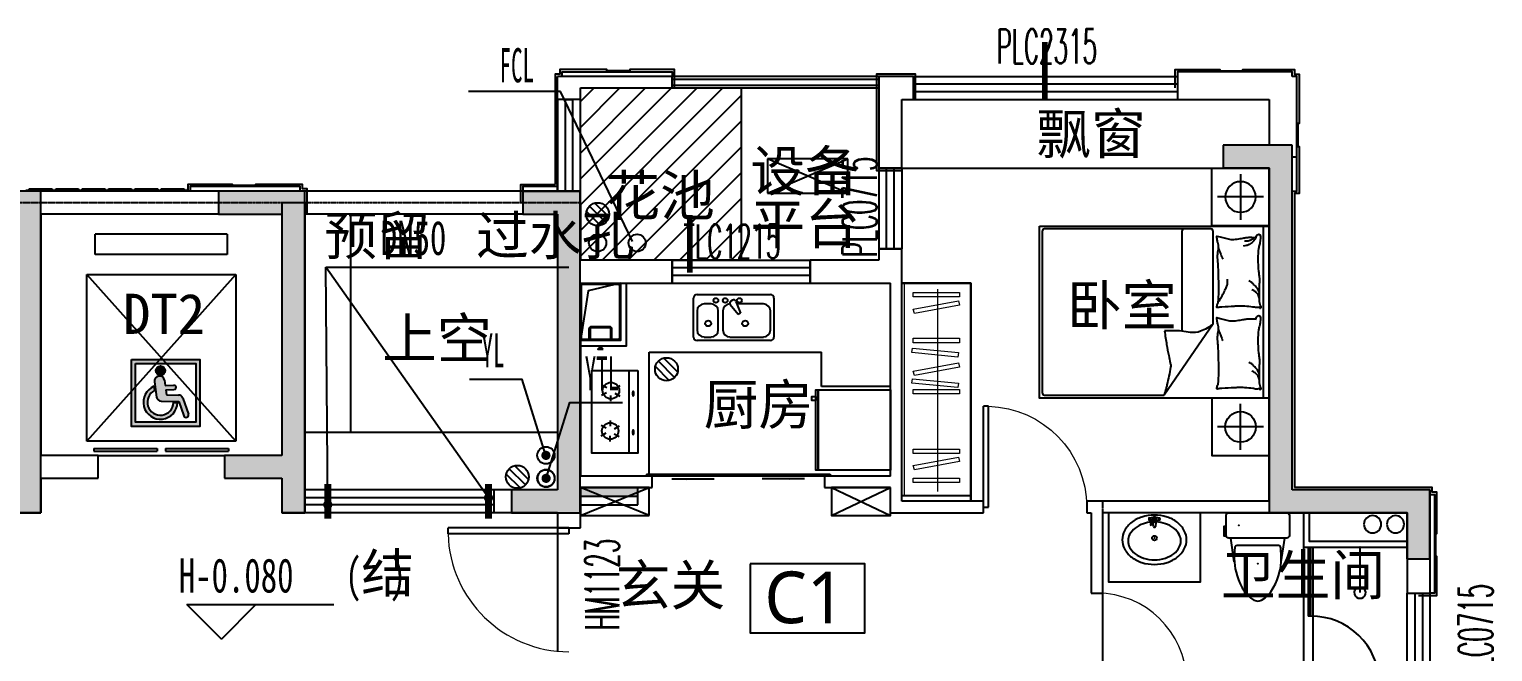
# Model space of a CAD drawing. Extents: x 3479 to 4537415, y 306 to 366510.
# Drawn here: x 4524669 to 4537415, y 283986 to 289407 of the extents above; entities that cross this region are included whole.
import ezdxf
from ezdxf.enums import TextEntityAlignment as Align

# ---------------------------------------------------------------- set-up
doc = ezdxf.new("R2010")
doc.units = 0
doc.header["$LTSCALE"] = 10
doc.header["$MEASUREMENT"] = 0
doc.header["$PDMODE"] = 35
doc.linetypes.add('DASH', pattern=[0.35, 0.25, -0.1])
doc.linetypes.add('DOTE', pattern=[2.42, 2, -0.2, 0.02, -0.2])
for name, color, linetype in [('2外包线', 46, 'Continuous'), ('_ARSTAIR', 2, 'Continuous'), ('A-OTHER', 136, 'Continuous'), ('COLUMN', 11, 'Continuous'), ('DECORATION_厨房管', 173, 'Continuous'), ('DECORATION_地漏', 202, 'Continuous'), ('DETAIL_其他', 30, 'Continuous'), ('DETAIL_排气', 60, 'Continuous'), ('DETAIL_栏杆', 42, 'Continuous'), ('DETAIL_立管', 143, 'Continuous'), ('DETAIL_配电柜', 150, 'Continuous'), ('DETAIL_雨水管', 52, 'Continuous'), ('DIM_ELEV', 3, 'Continuous'), ('DIM_IDEN', 153, 'Continuous'), ('DIM_LEAD', 3, 'Continuous'), ('DOTE', 18, 'DOTE'), ('LINE', 137, 'Continuous'), ('LVTRY', 6, 'Continuous'), ('LVTRY-1', 6, 'Continuous'), ('P-TUBE', 6, 'Continuous'), ('PUB_HATCH', 8, 'Continuous'), ('PUB_TEXT', 7, 'Continuous'), ('PUB_户型编号', 20, 'Continuous'), ('WALL', 2, 'Continuous'), ('WINDOW', 143, 'Continuous'), ('WINDOW_TEXT', 7, 'Continuous'), ('WP_P_LG', 2, 'Continuous'), ('WP_Y', 6, 'DASH'), ('花池', 71, 'Continuous')]:
    doc.layers.add(name, color=color, linetype=linetype)
doc.layers.add('FURNITURE', color=207, linetype='Continuous', plot=False)
doc.styles.add('_TCH_DIM', font='simhei.ttf')
doc.styles.add('_TCH_WINDOW', font='SIMPLEX', dxfattribs={"bigfont": 'GBCBIG'})
doc.styles.add('HZ', font='Tssdeng.shx', dxfattribs={"width": 0.7, "bigfont": 'tssdchn.shx'})
doc.styles.get("Standard").update_dxf_attribs({"font": 'gbenor.shx', "bigfont": 'gbcbig.shx'})
doc.styles.add('WRYH', font='')
doc.styles.add('功能名称', font='', dxfattribs={"width": 0.7})
doc.styles.get('WRYH').set_extended_font_data('Microsoft YaHei')
doc.styles.get('功能名称').set_extended_font_data('SimSun')

# ---------------------------------------------------------------- blocks, each defined once
blk = doc.blocks.new('A$C7A796BF3')
for p, q in [((200, 0), (200, -300)), ((900, 0), (200, 0)), ((200, 0), (900, -300)), ((900, 0), (200, -300)), ((900, -300), (900, 0)), ((200, -300), (900, -300))]:
    blk.add_line(p, q)
blk = doc.blocks.new('无障碍-01')
at = {"layer": 'DETAIL_其他'}
h = blk.add_hatch(color=256, dxfattribs=at)
h.dxf.hatch_style = 1
h.paths.add_polyline_path([(292, -226), (286, -181, 1), (199, -193), (218, -328, 0.367416), (257, -362), (410, -365), (455, -491, 1), (495, -476), (445, -336, 0.310427), (408, -309), (304, -307), (297, -264), (369, -261, 1), (368, -224)], flags=0)
h.paths.add_polyline_path([(292, -97, 1), (211, -97, 1)], flags=0)
h.paths.add_polyline_path([(400, -375), (365, -374, -1.753597), (200, -270), (194, -234, 1.840228)], flags=0)
h.paths.add_polyline_path([(0, -582), (594, -582), (594, 0), (0, 0)])
h.paths.add_polyline_path([(35, -547), (559, -547), (559, -35), (35, -35)], flags=16)
h.paths.add_polyline_path([(194, -234), (200, -270, 1.753597), (365, -374), (400, -375, -1.840228)], flags=0)
h.paths.add_polyline_path([(199, -193, -1), (286, -181), (292, -226), (368, -224, -1), (369, -261), (297, -264), (304, -307), (408, -309, -0.310427), (445, -336), (495, -476, -1), (455, -491), (410, -365), (257, -362, -0.367416), (218, -328)], flags=0)
h.paths.add_polyline_path([(211, -97, -1), (292, -97, -1)], flags=0)
h = blk.add_hatch(color=256, dxfattribs=at)
h.dxf.hatch_style = 1
h.paths.add_polyline_path([(292, -97, 1), (211, -97, 1)])
h = blk.add_hatch(color=256, dxfattribs=at)
h.dxf.hatch_style = 1
h.paths.add_polyline_path([(400, -375), (365, -374, -1.753597), (200, -270), (194, -234, 1.840228)])
h = blk.add_hatch(color=256, dxfattribs=at)
h.dxf.hatch_style = 1
h.paths.add_polyline_path([(218, -328, 0.367416), (257, -362), (410, -365), (455, -491, 1), (495, -476), (445, -336, 0.310427), (408, -309), (304, -307), (297, -264), (369, -261, 1), (368, -224), (292, -226), (286, -181, 1), (199, -193)])
for p, q in [((194, -234), (200, -270)), ((199, -193), (218, -328)), ((286, -181), (292, -226)), ((292, -226), (368, -224)), ((257, -362), (410, -365)), ((297, -264), (369, -261)), ((297, -264), (304, -307)), ((304, -307), (408, -309)), ((365, -374), (400, -375)), ((410, -365), (455, -491)), ((445, -336), (495, -476))]:
    blk.add_line(p, q, dxfattribs=at)
for points in [[(0, 0), (594, 0), (594, -582), (0, -582)], [(35, -35), (559, -35), (559, -547), (35, -547)]]:
    blk.add_lwpolyline(points, close=True, dxfattribs=at)
blk.add_circle((252, -97), 40.6, dxfattribs=at)
for centre, radius, start, end in [((251, -371), 149, 112.5351, 358.4545), ((242, -187), 43.8, 8.0789, 188.0789), ((369, -242), 18.8, 271.8674, 91.8674), ((251, -371), 114, 117.1327, 358.3558), ((257, -322), 40, 188.0789, 268.7754), ((407, -349), 40, 19.7924, 88.7754), ((475, -483), 21.6, 199.7924, 19.7924)]:
    blk.add_arc(centre, radius, start, end, dxfattribs=at)
blk = doc.blocks.new('1#-BZC-ZZ')
at = {"layer": 'PUB_HATCH'}
for points in [[(453308, 739279), (453708, 739279), (453708, 736279), (454908, 736279), (454908, 735879), (455108, 735879), (455108, 736479), (453908, 736479), (453908, 739479), (453308, 739479)], [(443008, 739079), (442008, 739079), (442008, 738879), (442808, 738879), (442808, 736479), (442608, 736479), (442608, 736279), (443008, 736279)], [(445108, 736779), (444608, 736779), (444608, 736579), (445108, 736579), (445108, 736279), (445308, 736279), (445308, 739079), (444558, 739079), (444558, 738879), (445108, 738879)], [(447108, 736279), (447708, 736279), (447708, 739079), (447208, 739079), (447208, 738879), (447508, 738879), (447508, 736479), (447108, 736479)]]:
    blk.add_hatch(color=256, dxfattribs=at).paths.add_polyline_path(points)
at = {"layer": 'COLUMN'}
for p, q in [((453908, 739479), (453308, 739479)), ((453308, 739479), (453308, 739279)), ((453908, 736479), (453908, 739479)), ((453308, 739279), (453708, 739279)), ((453708, 739279), (453708, 736279)), ((443008, 739079), (442008, 739079)), ((443008, 736279), (443008, 739079)), ((445308, 739079), (444558, 739079)), ((444558, 739079), (444558, 738879)), ((445308, 736279), (445308, 739079)), ((447708, 739079), (447208, 739079)), ((447208, 739079), (447208, 738879)), ((447708, 736279), (447708, 739079)), ((444558, 738879), (445108, 738879)), ((445108, 738879), (445108, 736779)), ((447208, 738879), (447508, 738879)), ((447508, 738879), (447508, 736479)), ((445108, 736779), (444608, 736779)), ((444608, 736779), (444608, 736579)), ((444608, 736579), (445108, 736579)), ((445108, 736579), (445108, 736279)), ((447508, 736479), (447108, 736479)), ((447108, 736479), (447108, 736279)), ((455108, 736479), (453908, 736479)), ((455108, 735879), (455108, 736479)), ((442608, 736279), (443008, 736279)), ((445108, 736279), (445308, 736279)), ((447108, 736279), (447708, 736279)), ((453708, 736279), (454908, 736279)), ((454908, 736279), (454908, 735879)), ((454908, 735879), (455108, 735879))]:
    blk.add_line(p, q, dxfattribs=at)
blk = doc.blocks.new('配电箱-01')
at = {"layer": 'DETAIL_配电柜'}
h = blk.add_hatch(color=256, dxfattribs=at)
h.dxf.hatch_style = 1
h.paths.add_polyline_path([(500, -150), (500, -75), (0, -75), (0, -150)])
for p, q in [((0, 0), (0, -150)), ((500, 0), (0, 0)), ((500, -150), (500, 0)), ((500, -75), (0, -75)), ((0, -150), (500, -150)), ((500, -150), (0, -150))]:
    blk.add_line(p, q, dxfattribs=at)
blk = doc.blocks.new('g6fg.')
at = {"layer": 'DECORATION_厨房管'}
for p, q in [((268085, -260260), (267283, -260260)), ((268711, -261564), (268085, -260260))]:
    blk.add_line(p, q, dxfattribs=at)
at = {"layer": 'DECORATION_厨房管', "style": '_TCH_DIM', "width": 0.494118}
blk.add_text('FCL', height=297.5, dxfattribs=at).set_placement((267704, -260179), align=Align.CENTER)
blk = doc.blocks.new('$DORLIB2D$00000127')
at = {"color": 0}
for points in [[(-0.533, 0.795), (-0.533, 0.69)], [(-0.033, 0.795), (-0.533, 0.795)], [(-0.033, 0.795), (-0.033, 0.69)], [(0.533, 0.795), (0.033, 0.795)], [(0.033, 0.795), (0.033, 0.69)], [(0.533, 0.795), (0.533, 0.69)], [(-0.033, 0.69), (-0.533, 0.69)], [(0.533, 0.69), (0.033, 0.69)], [(0.5, 0.5), (-0.5, 0.5)]]:
    blk.add_lwpolyline(points, dxfattribs=at)
blk = doc.blocks.new('$WINLIB2D$00000001')
at = {"color": 0}
for points in [[(-0.5, 0.5), (-0.5, -0.5)], [(-0.5, 0.5), (0.5, 0.5)], [(0.5, -0.5), (0.5, 0.5)], [(0.5, 0.1667), (-0.5, 0.1667)], [(0.5, -0.1667), (-0.5, -0.1667)], [(-0.5, -0.5), (0.5, -0.5)]]:
    blk.add_lwpolyline(points, dxfattribs=at)
blk = doc.blocks.new('$DorLib2D$00000001')
for p, q in [((0.45, 0.975), (0.5, 0.975)), ((0.45, 0), (0.45, 0.975)), ((0.5, 0), (0.5, 0.975)), ((0.5, 0), (0.45, 0))]:
    blk.add_line(p, q)
at = {"lineweight": 13}
blk.add_arc((0.475, 0), 0.975, 91.4693, 180, dxfattribs=at)
blk = doc.blocks.new('$DorLib2D$00000130')
at = {"color": 0, "linetype": 'Continuous'}
for p, q in [((-0.5333, 0.6601), (-0.5333, 0.5127)), ((0, 0.6601), (-0.5333, 0.6601)), ((0, 0.5127), (0, 0.6601)), ((0.5333, 0.6601), (0, 0.6601)), ((0.5333, 0.6601), (0.5333, 0.5127)), ((0, 0.5127), (-0.5333, 0.5127)), ((0.5333, 0.5127), (0, 0.5127)), ((-0.3853, 0.2694), (-0.1396, 0.2694)), ((-0.3853, 0.2694), (-0.2999, 0.2144)), ((-0.2999, 0.2144), (-0.2999, 0.2694)), ((0.3853, 0.2694), (0.1396, 0.2694)), ((0.2999, 0.2144), (0.2999, 0.2694)), ((0.3853, 0.2694), (0.2999, 0.2144))]:
    blk.add_line(p, q, dxfattribs=at)
blk = doc.blocks.new('$LIGUAN')
at = {"color": 0, "linetype": 'Continuous'}
blk.add_circle((0, 0), 0.5, dxfattribs=at)
at = {"color": 0, "flags": 1}
for tag in ['THICK', 'BG_D', 'BG_T']:
    blk.add_attdef(tag, (0, 0), '', height=0.0001, dxfattribs=at)
blk = doc.blocks.new('$PS001_0')
for p, q in [((-0.485, -0.123), (0.123, 0.485)), ((-0.354, -0.354), (0.354, 0.354)), ((-0.118, -0.486), (0.486, 0.118))]:
    blk.add_line(p, q)
blk.add_circle((0, 0), 0.5)
at = {"style": 'HZ', "width": 0.7, "flags": 1}
for tag, p in [('UNIT', (0, 0)), ('SPEC', (0, -0.002)), ('WHAT', (0, -0.003))]:
    blk.add_attdef(tag, p, '', height=0.001, dxfattribs=at)
blk = doc.blocks.new('X-03-A-100(平面图)_t3$0$WITH-Bed-2')
for p, q in [((0, -52), (1500, -52)), ((26, -509), (26, -1958)), ((853, -489), (46, -489)), ((853, -489), (1472, -916)), ((46, -761), (915, -761)), ((1472, -1958), (1472, -916)), ((46, -1978), (1452, -1978))]:
    blk.add_line(p, q)
blk.add_lwpolyline([(0, -2000), (0, 0), (1500, 0), (1500, -2000)], close=True)
blk.add_lwpolyline([(0, -2000), (0, 0), (1500, 0), (1500, -2000)], close=True)
for points in [[(101, -116, -0.263368), (73, -97, -0.494818), (82, -78, -0.049225), (100, -76, -0.036831), (124, -78, -0.031893), (161, -86, 0.035782), (195, -93, 0.032941), (285, -99, 0.026564), (396, -93, 0.017905), (434, -88, -0.033397), (454, -86, -0.03204), (491, -86, 0.018442), (555, -89, 0.010837), (620, -89, 0.014624), (668, -86, 0.111249), (691, -78, -0.153708), (708, -74, -0.076444), (715, -76, -0.215512), (717, -78, -0.585858), (714, -81, 0.363489), (709, -84, 0.191716), (709, -95, -0.129675), (711, -112, -0.01735), (708, -129, 0.019326), (706, -144, 0.018818), (699, -212, 0.021828), (698, -271, 0.006204), (700, -305, 0.001963), (706, -412, 0.028341), (710, -448, -0.117014), (709, -457, -0.36606), (708, -458, -0.03973), (694, -455, -0.048309), (681, -450, 0.062981), (670, -446, 0.04058), (647, -443, 0.014345), (580, -440, 0.005484), (454, -441, 0.007153), (358, -444, 0.008762), (316, -447, -0.008153), (270, -450, -0.06251), (213, -445, 0.078669), (167, -443, 0.047825), (145, -448, -0.034494), (114, -455, -0.023571), (89, -458, -0.510228), (88, -457), (95, -427), (116, -345, 0.073041), (118, -325, 0.023305), (112, -264, 0.018299), (108, -241, -0.01097), (101, -203, -0.042281), (98, -169, -0.027201), (101, -115)], [(101, -116, -0.077379), (136, -141, -0.077379), (161, -176, -0.047525), (171, -200, -0.047525), (176, -226)], [(575, -89, 0.027842), (551, -100, 0.048685), (539, -108, 0.023666), (511, -133, 0.031223), (492, -153, 0.046801), (486, -161, 0.023191), (478, -178)], [(657, -84, 0.088153), (622, -87, 0.088153), (591, -103, 0.077547), (569, -124, 0.077547), (555, -151)], [(810, -116, -0.263368), (782, -97, -0.494818), (791, -78, -0.049225), (809, -76, -0.036831), (833, -78, -0.031893), (871, -86, 0.035782), (905, -93, 0.032941), (994, -99, 0.026564), (1106, -93, 0.017905), (1143, -88, -0.033397), (1163, -86, -0.03204), (1200, -86, 0.018442), (1265, -89, 0.010837), (1329, -89, 0.014624), (1377, -86, 0.111249), (1400, -78, -0.153708), (1417, -74, -0.076444), (1424, -76, -0.215512), (1426, -78, -0.585858), (1423, -81, 0.363489), (1419, -84, 0.191716), (1419, -95, -0.129675), (1421, -112, -0.01735), (1418, -129, 0.019326), (1415, -144, 0.018818), (1408, -212, 0.021828), (1407, -271, 0.006204), (1409, -305, 0.001963), (1415, -412, 0.028341), (1419, -448, -0.117014), (1419, -457, -0.36606), (1417, -458, -0.03973), (1404, -455, -0.048309), (1390, -450, 0.062981), (1379, -446, 0.04058), (1356, -443, 0.014345), (1289, -440, 0.005484), (1164, -441, 0.007153), (1067, -444, 0.008762), (1025, -447, -0.008153), (979, -450, -0.06251), (922, -445, 0.078669), (877, -443, 0.047825), (854, -448, -0.034494), (823, -455, -0.023571), (798, -458, -0.510228), (797, -457), (805, -427), (825, -345, 0.073041), (827, -325, 0.023305), (821, -264, 0.018299), (817, -241, -0.01097), (810, -203, -0.042281), (807, -169, -0.027201), (810, -115)], [(1284, -89, 0.027842), (1260, -100, 0.048685), (1248, -108, 0.023666), (1220, -133, 0.031223), (1201, -153, 0.046801), (1196, -161, 0.023191), (1188, -178)], [(1366, -84, 0.088153), (1332, -87, 0.088153), (1300, -103, 0.077547), (1279, -124, 0.077547), (1265, -151)], [(99, -132, -0.05369), (114, -145, -0.070312), (122, -157, -0.015448), (125, -166, -0.013244), (129, -176, -0.082127), (132, -194, -0.064164), (129, -217)], [(661, -444, 0.016108), (622, -418, 0.024599), (595, -403, 0.009477), (546, -380, 0.015937), (516, -367, 0.072521), (500, -364, 0.033339), (463, -363)], [(191, -443, 0.009729), (219, -434, 0.009729), (246, -423, 0.007971), (267, -414, 0.007971), (289, -405)], [(853, -489, -0.085272), (917, -599, -0.124044), (926, -686), (912, -782), (914, -912)], [(901, -443, 0.009729), (928, -434, 0.009729), (955, -423, 0.007971), (977, -414, 0.007971), (998, -405)], [(914, -912, 0.007867), (1032, -894, 0.009508), (1128, -876, 0.006616), (1193, -862, -0.023828), (1212, -858, -0.080713), (1230, -859, -0.009591), (1383, -891, -0.013133), (1416, -899, -0.007859), (1472, -916)]]:
    blk.add_lwpolyline(points, format="xyb")
for centre, start, end in [((46, -509), 90, 180), ((46, -741), 180, 270), ((46, -1958), 180, 270), ((1452, -1958), 270, 0)]:
    blk.add_arc(centre, 20, start, end)
blk = doc.blocks.new('X-03-A-100(平面图)_t3$0$WITH-bedstand-1')
for p, q in [((0, 240), (0, -240)), ((-240, 0), (240, 0))]:
    blk.add_line(p, q)
blk.add_lwpolyline([(-300, -300), (300, -300), (300, 300), (-300, 300)], close=True)
blk.add_lwpolyline([(-300, -300), (300, -300), (300, 300), (-300, 300)], close=True)
blk.add_circle((0, 0), 160)
blk = doc.blocks.new('X-03-A-100(平面图)_t3$0$$plan$00000330')
for p, q in [((-1974, 0), (0, 0)), ((-1974, 0), (-1974, -500)), ((-1924, 0), (-1924, -500)), ((0, 0), (0, -500)), ((-1974, -500), (0, -500))]:
    blk.add_line(p, q)
at = {"lineweight": 13}
for p, q in [((-1885, -240), (-56, -240)), ((-1924, -480), (0, -480))]:
    blk.add_line(p, q, dxfattribs=at)
blk.add_lwpolyline([(-1974, -500), (0, -500), (0, 0), (-1974, 0)], close=True)
for points in [[(-1803, -81), (-1803, -417), (-1763, -417), (-1763, -81)], [(-1614, -81), (-1690, -408), (-1651, -417), (-1575, -90)], [(-1541, -81), (-1541, -417), (-1501, -417), (-1501, -81)], [(-1003, -81), (-1003, -417), (-963, -417), (-963, -81)], [(-945, -93), (-905, -427), (-865, -422), (-905, -88)], [(-760, -81), (-836, -408), (-796, -417), (-721, -90)], [(-669, -93), (-629, -427), (-589, -422), (-629, -88)], [(-539, -81), (-539, -417), (-499, -417), (-499, -81)], [(-198, -81), (-274, -408), (-235, -417), (-159, -90)], [(-125, -81), (-125, -417), (-85, -417), (-85, -81)]]:
    blk.add_lwpolyline(points, close=True, dxfattribs=at)
blk = doc.blocks.new('燃气灶')
at = {"layer": 'LVTRY-1'}
for p, q in [((174, 279), (149, 322)), ((217, 276), (242, 319)), ((525, 273), (501, 316)), ((568, 270), (593, 313)), ((150, 243), (101, 243)), ((169, 205), (145, 162)), ((212, 202), (237, 159)), ((236, 238), (285, 238)), ((502, 237), (452, 237)), ((521, 199), (496, 156)), ((563, 196), (588, 153)), ((587, 232), (636, 232)), ((721, 77), (1, 77))]:
    blk.add_line(p, q, dxfattribs=at)
blk.add_lwpolyline([(721, 0), (1, 0), (1, 400), (721, 400)], close=True, dxfattribs=at)
for points in [[(182, 46, 0.03095), (173, 46, 0.042022), (167, 44, 0.084092), (162, 42, 0.240341), (161, 40, 0.240341), (162, 38, 0.084092), (167, 35, 0.042022), (173, 34, 0.03095), (182, 34, 0.03095), (190, 34, 0.042022), (196, 35, 0.084092), (201, 38, 0.240341), (202, 40, 0.240341), (201, 42, 0.084092), (196, 44, 0.042022), (190, 46, 0.03095)], [(518, 46, 0.03095), (510, 46, 0.042022), (504, 44, 0.084092), (499, 42, 0.240341), (498, 40, 0.240341), (499, 38, 0.084092), (504, 35, 0.042022), (510, 34, 0.03095), (518, 34, 0.03095), (527, 34, 0.042022), (533, 35, 0.084092), (538, 38, 0.240341), (539, 40, 0.240341), (538, 42, 0.084092), (533, 44, 0.042022), (527, 46, 0.03095)]]:
    blk.add_lwpolyline(points, format="xyb", close=True, dxfattribs=at)
for centre in [(193, 240), (544, 234)]:
    blk.add_circle(centre, 72, dxfattribs=at)
at = {"layer": 'LVTRY-1', "flags": 9}
for tag in ['ZSIZE', 'YSIZE', 'XSIZE']:
    blk.add_attdef(tag, (1, 0), '', height=0.5, rotation=90, dxfattribs=at)
for tag in ['ZSIZE', 'YSIZE', 'XSIZE']:
    blk.add_attdef(tag, (1, 0), '', height=0.5, dxfattribs=at)
blk = doc.blocks.new('冰箱')
at = {"layer": 'LVTRY-1'}
for points in [[(621159, -113931), (621159, -114631), (621139, -114631), (621139, -113931)], [(621159, -113931), (621789, -113931), (621789, -114631), (621159, -114631)], [(621139, -114023), (621106, -114023), (621106, -113988), (621139, -113988)]]:
    blk.add_lwpolyline(points, close=True, dxfattribs=at)
blk = doc.blocks.new('厨房排气道')
at = {"layer": 'DETAIL_排气'}
blk.add_hatch(color=256, dxfattribs=at).paths.add_polyline_path([(-199, -574), (-175, -550), (-151, -574)])
for points in [[(0, 0), (-400, 0), (-400, -550), (0, -550)], [(0, 0), (-350, 0), (-350, -500), (0, -500)], [(-199, -574), (-175, -550), (-151, -574)]]:
    blk.add_lwpolyline(points, close=True, dxfattribs=at)
blk.add_lwpolyline([(-350, 0), (-67, -67), (0, -500)], dxfattribs=at)
blk.add_lwpolyline([(-20, -10), (-330, -10, 0.414214), (-340, -20), (-340, -480, 0.414214), (-330, -490), (-20, -490, 0.414214), (-10, -480), (-10, -20, 0.414214)], format="xyb", close=True, dxfattribs=at)
for points in [[(-275, -490), (-275, -400, -0.414214), (-255, -380), (-95, -380, -0.414214), (-75, -400), (-75, -490)], [(-265, -490), (-265, -400, -0.414214), (-255, -390), (-95, -390, -0.414214), (-85, -400), (-85, -490)]]:
    blk.add_lwpolyline(points, format="xyb", dxfattribs=at)
blk = doc.blocks.new('厨房洗手盆')
at = {"layer": 'LVTRY-1'}
for p, q in [((41171, 80012), (41171, 80351)), ((41201, 80381), (41840, 80381)), ((41554, 80351), (41263, 80351)), ((41779, 80351), (41717, 80351)), ((41871, 80351), (41871, 80012)), ((41201, 80289), (41201, 80124)), ((41615, 80124), (41615, 80289)), ((41656, 80289), (41656, 80124)), ((41840, 80124), (41840, 80289)), ((41263, 80063), (41493, 80063)), ((41463, 80144), (41481, 80154)), ((41502, 80040), (41463, 80144)), ((41481, 80154), (41551, 80069)), ((41717, 80063), (41779, 80063)), ((41840, 79981), (41201, 79981)), ((41531, 80030), (41545, 80038))]:
    blk.add_line(p, q, dxfattribs=at)
for centre, radius in [((41421, 80232), 25.6), ((41743, 80232), 25.6), ((41472, 80032), 20.5), ((41595, 80032), 20.5), ((41676, 80032), 20.5)]:
    blk.add_circle(centre, radius, dxfattribs=at)
for centre, radius, start, end in [((41201, 80351), 30.7, 90, 180), ((41263, 80289), 61.4, 90, 180), ((41554, 80289), 61.4, 360, 90), ((41717, 80289), 61.4, 90, 180), ((41779, 80289), 61.4, 360, 90), ((41840, 80351), 30.7, 360, 90), ((41263, 80124), 61.4, 180, 270), ((41535, 80056), 20.5, 300, 39.4623), ((41554, 80124), 61.4, 270, 360), ((41717, 80124), 61.4, 180, 270), ((41779, 80124), 61.4, 270, 360), ((41201, 80012), 30.7, 180, 270), ((41521, 80047), 20.5, 200.5377, 300), ((41840, 80012), 30.7, 270, 360)]:
    blk.add_arc(centre, radius, start, end, dxfattribs=at)
blk = doc.blocks.new('$lvtry$00000193')
at = {"color": 0}
for p, q in [((-17, -43), (-17, -33)), ((17, -43), (17, -33))]:
    blk.add_line(p, q, dxfattribs=at)
blk.add_lwpolyline([(280, -215, 0.12431), (260, -136, 0.105707), (198, -63, 0.086941), (110, -17, 0.077137), (0, 0, 0.077137), (-110, -17, 0.086941), (-198, -63, 0.105707), (-260, -136, 0.12431), (-280, -215, 0.12431), (-260, -294, 0.105707), (-198, -367, 0.086941), (-110, -413, 0.077137), (0, -430, 0.077137), (110, -413, 0.086941), (198, -367, 0.105707), (260, -294, 0.12431)], format="xyb", close=True, dxfattribs=at)
blk.add_lwpolyline([(-25, -61, 0.056876), (-95, -75, 0.086941), (-168, -113, 0.105707), (-216, -170, 0.12431), (-230, -225, 0.12431), (-216, -280, 0.105707), (-168, -337, 0.086941), (-95, -375, 0.077137), (0, -390, 0.077137), (95, -375, 0.086941), (168, -337, 0.105707), (216, -280, 0.12431), (230, -225, 0.12431), (216, -170, 0.105707), (168, -113, 0.086941), (95, -75, 0.06676), (13, -60, 0.06676)], format="xyb", dxfattribs=at)
for centre, radius in [((0, -43), 16.7), ((0, -200), 20)]:
    blk.add_circle(centre, radius, dxfattribs=at)
for centre, radius, start, end in [((-40, -34), 10.1, 106.6096, 258.1648), ((-64, 234), 259, 274.7069, 282.3732), ((-75, -213), 173, 71.36, 79.1873), ((-29, -80), 6.77, 155.344, 308.3224), ((-171, 19), 166, 324.8411, 338.1337), ((-171, 19), 170, 324.8411, 331.3523), ((-29, -80), 3.37, 155.344, 308.3224), ((100, -194), 170, 132.3141, 138.8253), ((100, -194), 166, 125.5327, 138.8253), ((-12, -58), 10.6, 201.8924, 261.774), ((0, -33), 16.7, 0, 180), ((-381, -115), 372, 2.3982, 6.7627), ((0, -96), 9.9, 201.7837, 338.2163), ((64, 234), 259, 257.6268, 265.2931), ((381, -115), 372, 170.1008, 177.6018), ((75, -213), 173, 100.8127, 110.4191), ((40, -34), 10.1, 281.8352, 73.3904)]:
    blk.add_arc(centre, radius, start, end, dxfattribs=at)
for p in [(0, -43), (0, -200)]:
    blk.add_point(p, dxfattribs=at)
blk = doc.blocks.new('$lvtry$00000206')
at = {"color": 0}
for points in [[(-253, -220, -0.414214), (-275, -198), (-275, -22, -0.414214), (-253, 0), (253, 0, -0.414214), (275, -22), (275, -198, -0.414214), (253, -220)], [(181, -286), (-181, -286, 0.39219), (-201, -305), (-202, -326), (-204, -363), (-205, -398), (-204, -429), (-201, -459), (-197, -488), (-189, -518), (-180, -550), (-168, -584), (-153, -619), (-135, -654), (-114, -687), (-90, -717), (-63, -741), (-33, -760), (-12, -767, 0.15433), (12, -767), (33, -760), (63, -741), (90, -717), (114, -687), (135, -654), (153, -619), (168, -584), (180, -550), (189, -518), (197, -488), (201, -459), (204, -429), (205, -398), (204, -363), (202, -326), (201, -305, 0.39219)]]:
    blk.add_lwpolyline(points, format="xyb", close=True, dxfattribs=at)
blk.add_lwpolyline([(-275, -120), (-297, -120), (-297, -200), (-275, -200)], close=True, dxfattribs=at)
for points in [[(-205, -428), (-235, -220)], [(205, -428), (235, -220)]]:
    blk.add_lwpolyline(points, dxfattribs=at)
for p in [(-166, -109), (1, -443)]:
    blk.add_point(p, dxfattribs=at)
blk = doc.blocks.new('$lvtry$00000168')
at = {"color": 0}
blk.add_line((0, 0), (0, -395), dxfattribs=at)
blk.add_arc((0, -395), 50, 121.0332, 58.9668, dxfattribs=at)
for p in [(0, 0), (0, -223)]:
    blk.add_point(p, dxfattribs=at)

msp = doc.modelspace()

# ---------------------------------------------------------------- hatches: boundary and pattern name
at = {"layer": '花池'}
h = msp.add_hatch(dxfattribs=at)
h.set_pattern_fill('ANSI31', color=256, scale=100)
h.set_pattern_definition([(45, (2154983.15, 8262.34), (-112.253202, 112.253202), [])])
h.paths.add_polyline_path([(4529468.7, 288895.9), (4530868.7, 288895.9), (4530868.7, 287395.9), (4529468.7, 287395.9)])

# ---------------------------------------------------------------- linework, layer by layer
at = {"layer": '2外包线'}
for p, q in [((4524638.7, 288005.9), (4524668.7, 288005.9)), ((4524668.7, 288005.9), (4524668.7, 288015.9)), ((4524668.7, 288015.9), (4524868.7, 288015.9)), ((4524868.7, 288015.9), (4524868.7, 288005.9)), ((4524868.7, 288005.9), (4524898.7, 288005.9)), ((4524898.7, 288005.9), (4524898.7, 288015.9)), ((4524898.7, 288015.9), (4525098.7, 288015.9)), ((4525098.7, 288015.9), (4525098.7, 288005.9)), ((4525098.7, 288005.9), (4525128.7, 288005.9)), ((4525128.7, 288005.9), (4525128.7, 288015.9)), ((4525128.7, 288015.9), (4525328.7, 288015.9)), ((4525328.7, 288015.9), (4525328.7, 288005.9)), ((4525328.7, 288005.9), (4525358.7, 288005.9)), ((4525358.7, 288005.9), (4525358.7, 288015.9)), ((4525358.7, 288015.9), (4525558.7, 288015.9)), ((4525558.7, 288015.9), (4525558.7, 288005.9)), ((4525558.7, 288005.9), (4525588.7, 288005.9)), ((4525588.7, 288005.9), (4525588.7, 288015.9)), ((4525588.7, 288015.9), (4525788.7, 288015.9)), ((4525788.7, 288015.9), (4525788.7, 288005.9)), ((4525788.7, 288005.9), (4525818.7, 288005.9)), ((4525818.7, 288005.9), (4525818.7, 288015.9)), ((4525818.7, 288015.9), (4526018.7, 288015.9)), ((4526018.7, 288015.9), (4526018.7, 288005.9)), ((4526018.7, 288005.9), (4526048.7, 288005.9)), ((4526048.7, 288005.9), (4526048.7, 288015.9))]:
    msp.add_line(p, q, dxfattribs=at)
for points in [[(4530288.7, 288895.9), (4530288.7, 289055.9), (4529898.7, 289055.9), (4529898.7, 289045.9), (4529698.7, 289045.9), (4529698.7, 289055.9), (4529288.7, 289055.9), (4529288.7, 289015.9), (4529248.7, 289015.9), (4529248.7, 288055.9)], [(4529308.7, 288995.9), (4529308.7, 289035.9), (4530268.7, 289035.9), (4530268.7, 288995.9)], [(4532388.7, 288795.9), (4532388.7, 289015.9), (4532048.7, 289015.9), (4532048.7, 288175.9), (4532268.7, 288175.9)], [(4534648.7, 288895.9), (4534648.7, 289055.9), (4535038.7, 289055.9), (4535038.7, 289045.9), (4535238.7, 289045.9), (4535238.7, 289055.9), (4535688.7, 289055.9), (4535688.7, 289015.9), (4535688.7, 289015.9), (4535688.7, 289015.9), (4535728.7, 289015.9), (4535728.7, 288585.9), (4535718.7, 288585.9), (4535718.7, 288385.9), (4535728.7, 288385.9), (4535728.7, 287975.9), (4535688.7, 287975.9), (4535688.7, 285415.9)], [(4535668.7, 288995.9), (4535668.7, 289035.9), (4534668.7, 289035.9), (4534668.7, 288995.9)], [(4535668.7, 287995.9), (4535708.7, 287995.9), (4535708.7, 288995.9), (4535668.7, 288995.9)], [(4527088.7, 287795.9), (4527088.7, 288015.9), (4527048.7, 288015.9), (4527048.7, 288055.9), (4526638.7, 288055.9), (4526638.7, 288045.9), (4526438.7, 288045.9), (4526438.7, 288055.9), (4526048.7, 288055.9), (4526048.7, 287995.9)], [(4527028.7, 287995.9), (4527028.7, 288035.9), (4526068.7, 288035.9), (4526068.7, 287995.9)], [(4528948.7, 287895.9), (4528948.7, 288055.9), (4529248.7, 288055.9)], [(4529268.7, 288035.9), (4528968.7, 288035.9), (4528968.7, 287995.9)], [(4536768.7, 284475.9), (4536928.7, 284475.9), (4536928.7, 284815.9), (4536918.7, 284815.9), (4536918.7, 285015.9), (4536928.7, 285015.9), (4536928.7, 285375.9), (4536888.7, 285375.9), (4536888.7, 285415.9), (4535688.7, 285415.9)], [(4536868.7, 285355.9), (4536908.7, 285355.9), (4536908.7, 284495.9), (4536868.7, 284495.9)]]:
    msp.add_lwpolyline(points, dxfattribs=at)
at = {"layer": '_ARSTAIR'}
for p, q in [((4525243.7, 287445.9), (4525243.7, 287620.9)), ((4526393.7, 287620.9), (4525243.7, 287620.9)), ((4526393.7, 287620.9), (4526393.7, 287445.9)), ((4526393.7, 287445.9), (4525243.7, 287445.9)), ((4525168.7, 285820.9), (4525168.7, 287270.9)), ((4525168.7, 287270.9), (4526468.7, 287270.9)), ((4526468.7, 287270.9), (4525168.7, 285820.9)), ((4526468.7, 285820.9), (4525168.7, 287270.9)), ((4526468.7, 287270.9), (4526468.7, 285820.9)), ((4526468.7, 285820.9), (4525168.7, 285820.9))]:
    msp.add_line(p, q, dxfattribs=at)
at = {"layer": 'DETAIL_栏杆'}
for p, q in [((4530268.7, 288970.9), (4532068.7, 288970.9)), ((4530268.7, 288920.9), (4532068.7, 288920.9)), ((4528718.7, 285325.9), (4527068.7, 285325.9)), ((4528718.7, 285265.9), (4527068.7, 285265.9))]:
    msp.add_line(p, q, dxfattribs=at)
msp.add_lwpolyline([(4529338.7, 287995.9), (4529338.7, 288795.9), (4529398.7, 288795.9), (4529398.7, 287995.9)], close=True, dxfattribs=at)
at = {"layer": 'DETAIL_雨水管'}
for points in [[(4529168.7, 285695.9), (4528962.5, 286356.7), (4528503.5, 286356.7)], [(4529170.1, 285495.9), (4529376.3, 286156.7), (4529835.3, 286156.7)]]:
    msp.add_lwpolyline(points, dxfattribs=at)
at = {"layer": 'DETAIL_雨水管', "const_width": 40}
for points in [[(4529174.6, 285676.8, 1), (4529162.7, 285715, 1)], [(4529164.2, 285476.8, -1), (4529176.1, 285515, -1)]]:
    msp.add_lwpolyline(points, format="xyb", close=True, dxfattribs=at)
at = {"layer": 'DIM_ELEV'}
for p, q in [((4526342, 284096.6), (4526042, 284396.6)), ((4526042, 284396.6), (4527320.6, 284396.6)), ((4526342, 284096.6), (4526642, 284396.6))]:
    msp.add_line(p, q, dxfattribs=at)
at = {"layer": 'DIM_IDEN', "const_width": 50}
for points in [[(4533514.3, 288795.9), (4533514.3, 289295.9)], [(4530422.4, 287288), (4530422.4, 287788)]]:
    msp.add_lwpolyline(points, dxfattribs=at)
at = {"layer": 'DIM_LEAD'}
for p, q in [((4527268.7, 285265.9), (4527250.6, 287335.9)), ((4528668.7, 285325.9), (4527250.6, 287335.9)), ((4527250.6, 287335.9), (4529368.7, 287335.9))]:
    msp.add_line(p, q, dxfattribs=at)
at = {"layer": 'DIM_LEAD', "const_width": 40}
for points in [[(4527268.8, 285245.9, 1), (4527268.5, 285285.9, 1)], [(4528680.2, 285309.5, 1), (4528657.1, 285342.2, 1)]]:
    msp.add_lwpolyline(points, format="xyb", close=True, dxfattribs=at)
at = {"layer": 'DOTE'}
for p, q in [((4529468.7, 287895.9), (4507668.7, 287895.9)), ((4534018.7, 281895.9), (4534018.7, 285295.9))]:
    msp.add_line(p, q, dxfattribs=at)
at = {"layer": 'FURNITURE'}
for p, q in [((4530067.3, 285415.9, 0), (4529468.7, 285415.9, 0)), ((4529468.7, 285171.4, 0), (4530067.3, 285415.9, 0)), ((4530067.3, 285171.4, 0), (4529468.7, 285415.9, 0)), ((4529468.7, 285415.1, 0), (4529468.7, 285171.4, 0)), ((4530067.3, 285171.4, 0), (4530067.3, 285415.1, 0)), ((4531657.3, 285416.7, 0), (4532168.7, 285172.2, 0)), ((4531657.3, 285172.2, 0), (4532168.7, 285415.9, 0)), ((4529468.7, 285171.4, 0), (4530067.3, 285171.4, 0))]:
    msp.add_line(p, q, dxfattribs=at)
at = {"layer": 'FURNITURE', "elevation": 0}
msp.add_lwpolyline([(4532168.7, 285415.9), (4531657.3, 285415.9), (4531657.3, 285172.2), (4532168.7, 285172.2)], close=True, dxfattribs=at)
at = {"layer": 'LINE'}
for p, q in [((4532268.7, 288195.9), (4535468.7, 288195.9)), ((4528968.7, 287995.9), (4527068.7, 287995.9)), ((4528968.7, 287795.9), (4527068.7, 287795.9)), ((4527468.7, 285895.9), (4527468.7, 287795.9)), ((4529268.7, 285895.9), (4527068.7, 285895.9)), ((4528718.7, 285395.9), (4527068.7, 285395.9)), ((4528718.7, 285195.9), (4527068.7, 285195.9))]:
    msp.add_line(p, q, dxfattribs=at)
msp.add_lwpolyline([(4529468.7, 287995.9), (4529468.7, 288795.9), (4529268.7, 288795.9), (4529268.7, 287995.9)], close=True, dxfattribs=at)
at = {"layer": 'LVTRY'}
for p, q in [((4535768.7, 283595.9, 0), (4535768.7, 284895.9, 0)), ((4535768.7, 284895.9, 0), (4535848.7, 284895.9, 0)), ((4535768.7, 284895.9, 0), (4536668.7, 284895.9, 0)), ((4535808.7, 284895.9, 0), (4535808.7, 284295.6, 0)), ((4535818.7, 284295.9, 0), (4535818.7, 284895.9, 0)), ((4535828.7, 284895.9, 0), (4535828.7, 284295.9, 0)), ((4535828.7, 284295.9, 0), (4535808.7, 284295.9, 0))]:
    msp.add_line(p, q, dxfattribs=at)
at = {"layer": 'LVTRY', "elevation": 0}
for points in [[(4534868.7, 285195.9), (4534068.7, 285195.9), (4534068.7, 284595.9), (4534868.7, 284595.9)], [(4535818.7, 285195.9), (4536668.7, 285195.9), (4536668.7, 284945.9), (4535818.7, 284945.9)]]:
    msp.add_lwpolyline(points, close=True, dxfattribs=at)
for points in [[(4535768.7, 284895.9), (4535768.7, 285195.9)], [(4535848.7, 283695.9), (4535848.7, 283595.9), (4535768.7, 283595.9), (4535768.7, 284895.9), (4535848.7, 284895.9), (4535848.7, 283713.9)]]:
    msp.add_lwpolyline(points, dxfattribs=at)
at = {"layer": 'LVTRY'}
msp.add_arc((4535835, 283702.2, 0), 593.8, 1.13246, 90.61228, dxfattribs=at)
at = {"layer": 'LVTRY-1'}
for p, q in [((4530068.7, 285515.9), (4530068.7, 286595.9, 0)), ((4530068.7, 286595.9, 0), (4531568.7, 286595.9, 0)), ((4531568.7, 286295.9, 0), (4531568.7, 286595.9, 0)), ((4532168.7, 286295.9, 0), (4531568.7, 286295.9, 0))]:
    msp.add_line(p, q, dxfattribs=at)
at = {"layer": 'P-TUBE'}
msp.add_line((4529468.6, 287195.9, 0), (4529848.6, 287195.9, 0), dxfattribs=at)
at = {"layer": 'PUB_户型编号'}
msp.add_lwpolyline([(4530946.2, 284751.4), (4530946.2, 284151.4), (4531946.2, 284151.4), (4531946.2, 284751.4)], close=True, dxfattribs=at)
at = {"layer": 'WALL'}
for p, q in [((4529268.7, 287995.9), (4529268.7, 288995.9)), ((4530268.7, 288995.9), (4529268.7, 288995.9)), ((4530268.7, 288895.9), (4530268.7, 288995.9)), ((4532068.7, 288995.9), (4530268.7, 288995.9)), ((4532168.7, 288995.9), (4532068.7, 288995.9)), ((4532068.7, 288995.9), (4532068.7, 288895.9)), ((4532368.7, 288995.9), (4532168.7, 288995.9)), ((4532368.7, 288795.9), (4532368.7, 288995.9)), ((4534668.7, 289035.9), (4534668.7, 288995.9)), ((4535668.7, 289035.9), (4534668.7, 289035.9)), ((4535668.7, 288995.9), (4535668.7, 289035.9)), ((4535708.7, 288995.9), (4535668.7, 288995.9)), ((4535708.7, 288295.9), (4535708.7, 288995.9)), ((4529468.7, 287895.9), (4529468.7, 288895.9)), ((4529468.7, 288895.9), (4530268.7, 288895.9)), ((4530268.7, 288895.9), (4532068.7, 288895.9)), ((4532068.7, 288895.9), (4532068.7, 288195.9)), ((4532268.7, 288195.9), (4532268.7, 288795.9)), ((4532268.7, 288795.9), (4532368.7, 288795.9)), ((4534668.7, 288795.9), (4535468.7, 288795.9)), ((4535468.7, 288795.9), (4535468.7, 288395.9)), ((4535468.7, 288395.9), (4535068.7, 288395.9)), ((4535068.7, 288195.9), (4535068.7, 288395.9)), ((4535668.7, 285395.9), (4535668.7, 288295.9)), ((4535668.7, 288295.9), (4535708.7, 288295.9)), ((4532068.7, 288195.9), (4532268.7, 288195.9)), ((4535468.7, 288195.9), (4535068.7, 288195.9)), ((4535468.7, 285295.9), (4535468.7, 288195.9)), ((4526318.7, 287995.9), (4524668.7, 287995.9)), ((4526318.7, 287795.9), (4526318.7, 287995.9)), ((4528968.7, 287995.9), (4529268.7, 287995.9)), ((4528968.7, 287995.9), (4528968.7, 287795.9)), ((4526868.7, 287895.9), (4526868.7, 285695.9)), ((4527068.7, 287895.9), (4526868.7, 287895.9)), ((4527068.7, 287895.9), (4527068.7, 285595.9)), ((4529468.7, 287895.9), (4529468.7, 287395.9)), ((4524768.7, 287795.9), (4524768.7, 285695.9)), ((4526318.7, 287795.9), (4524768.7, 287795.9)), ((4528968.7, 287795.9), (4529268.7, 287795.9)), ((4529268.7, 287795.9), (4529268.7, 287295.9)), ((4532268.7, 287495.9), (4532068.7, 287495.9)), ((4532068.7, 287495.9), (4532068.7, 287395.9)), ((4532268.7, 287295.9), (4532268.7, 287495.9)), ((4530268.7, 287395.9), (4529468.7, 287395.9)), ((4530268.7, 287195.9), (4530268.7, 287395.9)), ((4532068.7, 287395.9), (4531468.7, 287395.9)), ((4531468.7, 287395.9), (4531468.7, 287195.9)), ((4529268.7, 287295.9), (4529268.7, 285495.9)), ((4529468.7, 287195.9), (4530268.7, 287195.9)), ((4529468.7, 287195.9), (4529468.7, 285515.9)), ((4531468.7, 287195.9), (4532168.7, 287195.9)), ((4532168.7, 285515.9), (4532168.7, 287195.9)), ((4532268.7, 285495.9), (4532268.7, 287295.9)), ((4525268.7, 285695.9), (4524768.7, 285695.9)), ((4525268.7, 285495.9), (4525268.7, 285695.9)), ((4526868.7, 285695.9), (4526368.7, 285695.9)), ((4526368.7, 285695.9), (4526368.7, 285495.9)), ((4527068.7, 285595.9), (4527068.7, 285195.9)), ((4524768.7, 285495.9), (4525268.7, 285495.9)), ((4524768.7, 285495.9), (4524768.7, 285195.9)), ((4526368.7, 285495.9), (4526868.7, 285495.9)), ((4526868.7, 285495.9), (4526868.7, 285195.9)), ((4529268.7, 285395.9), (4528718.7, 285395.9)), ((4528718.7, 285195.9), (4528718.7, 285395.9)), ((4529268.7, 285495.9), (4529268.7, 285395.9)), ((4530093.7, 285515.9), (4529468.7, 285515.9)), ((4529468.7, 285415.9), (4530093.7, 285415.9)), ((4529468.7, 285415.9), (4529468.7, 285295.9)), ((4530093.7, 285415.9), (4530093.7, 285515.9)), ((4532168.7, 285515.9), (4531593.7, 285515.9)), ((4531593.7, 285515.9), (4531593.7, 285415.9)), ((4531593.7, 285415.9), (4532168.7, 285415.9)), ((4532168.7, 285195.9), (4532168.7, 285415.9)), ((4532268.7, 285295.9), (4532268.7, 285495.9)), ((4536868.7, 285395.9), (4535668.7, 285395.9)), ((4536868.7, 284495.9), (4536868.7, 285395.9)), ((4529468.7, 285065.9), (4529468.7, 285295.9)), ((4532978.7, 285295.9), (4532268.7, 285295.9)), ((4532978.7, 285195.9), (4532978.7, 285295.9)), ((4534018.7, 285295.9), (4533878.7, 285295.9)), ((4533878.7, 285295.9), (4533878.7, 285195.9)), ((4535468.7, 285295.9), (4534018.7, 285295.9)), ((4524768.7, 285195.9), (4519968.7, 285195.9)), ((4527068.7, 285195.9), (4526868.7, 285195.9)), ((4529268.7, 285195.9), (4528718.7, 285195.9)), ((4529268.7, 285195.9), (4529268.7, 285065.9)), ((4532168.7, 285195.9), (4532978.7, 285195.9)), ((4533878.7, 285195.9), (4533918.7, 285195.9)), ((4533918.7, 285195.9), (4533918.7, 284495.9)), ((4535568.7, 285195.9), (4534018.7, 285195.9)), ((4534018.7, 284495.9), (4534018.7, 285195.9)), ((4536668.7, 285195.9), (4535568.7, 285195.9)), ((4536668.7, 285195.9), (4536668.7, 284495.9)), ((4529268.7, 285065.9), (4529468.7, 285065.9)), ((4533918.7, 284495.9), (4534018.7, 284495.9)), ((4536668.7, 284495.9), (4536868.7, 284495.9))]:
    msp.add_line(p, q, dxfattribs=at)
at = {"layer": 'WINDOW'}
for p, q in [((4529268.7, 285065.9), (4529268.7, 283985.9)), ((4534018.7, 283695.9), (4534018.7, 284495.9))]:
    msp.add_line(p, q, dxfattribs=at)
at = {"layer": 'WP_Y', "const_width": 60}
for points in [[(4527268.7, 285145.7), (4527268.7, 285446)], [(4528668.7, 285145.7), (4528668.7, 285446)]]:
    msp.add_lwpolyline(points, dxfattribs=at)
at = {"layer": '花池'}
msp.add_lwpolyline([(4529468.7, 288895.9), (4530868.7, 288895.9), (4530868.7, 287395.9), (4529468.7, 287395.9)], close=True, dxfattribs=at)

# ---------------------------------------------------------------- block references
msp.add_blockref('1#-BZC-ZZ', (4081760.2, -451083.1))
at = {"layer": 'A-OTHER', "extrusion": (0, 0, -1), "xscale": -1, "zscale": -1, "rotation": 180}
msp.add_blockref('A$C7A796BF3', (-4531998.7, 287979.3), dxfattribs=at)
at = {"layer": 'DECORATION_厨房管', "xscale": 150, "yscale": 150, "zscale": 150}
msp.add_blockref('$LIGUAN', (4529963.2, 287545.9), dxfattribs=at)
at = {"layer": 'DECORATION_地漏', "xscale": 200, "yscale": 200, "zscale": 200, "rotation": 90}
for p in [(4529618.7, 287795.9), (4530218.7, 286445.9, 0), (4528920.3, 285508.9)]:
    msp.add_blockref('$PS001_0', p, dxfattribs=at)
at = {"layer": 'DETAIL_其他'}
msp.add_blockref('无障碍-01', (4525560.1, 286530.6), dxfattribs=at)
at = {"layer": 'DETAIL_排气', "xscale": -1}
msp.add_blockref('厨房排气道', (4529468.6, 287195.9, 0), dxfattribs=at)
at = {"layer": 'DETAIL_立管', "xscale": 150, "yscale": 150, "zscale": 150}
for p in [(4529618.7, 287545.9), (4529168.7, 285495.9)]:
    msp.add_blockref('$LIGUAN', p, dxfattribs=at)
at = {"layer": 'DETAIL_配电柜', "rotation": 179.9999999821082}
msp.add_blockref('配电箱-01', (4529968.7, 285265.9, 0), dxfattribs=at)
at = {"layer": 'DETAIL_雨水管', "yscale": 150, "zscale": 150}
for p, xscale in [((4529168.7, 285695.9), 150), ((4529170.1, 285495.9), -150)]:
    msp.add_blockref('$LIGUAN', p, dxfattribs=dict(at, xscale=xscale))
at = {"layer": 'DOTE'}
msp.add_blockref('g6fg.', (4261210.6, 549123.7), dxfattribs=at)
at = {"layer": 'FURNITURE', "xscale": -0.8333333334885538, "yscale": 0.8333333334885538, "zscale": 0.8333333334885538}
msp.add_blockref('X-03-A-100(平面图)_t3$0$WITH-bedstand-1', (4535218.7, 287945.9, 0), dxfattribs=at)
at = {"layer": 'FURNITURE', "rotation": 270}
msp.add_blockref('X-03-A-100(平面图)_t3$0$WITH-Bed-2', (4535468.7, 287693.3, 0), dxfattribs=at)
at = {"layer": 'FURNITURE', "extrusion": (0, 0, -1), "xscale": 0.9625872506882259, "yscale": 1.200000000672313, "zscale": -1, "rotation": 90.00000000000001}
msp.add_blockref('X-03-A-100(平面图)_t3$0$$plan$00000330', (-4532868.7, 287195.8, 0), dxfattribs=at)
at = {"layer": 'FURNITURE', "xscale": 0.8333333334885538, "yscale": 0.8333333334885538, "zscale": 0.8333333334885538, "rotation": 180}
msp.add_blockref('X-03-A-100(平面图)_t3$0$WITH-bedstand-1', (4535218.7, 285943.3, 0), dxfattribs=at)
at = {"layer": 'LVTRY', "xscale": -1, "yscale": -1, "rotation": 180}
for name, p in [('$lvtry$00000193', (4534468.7, 285175.9, 0)), ('$lvtry$00000206', (4535368.7, 285195.9, 0)), ('$lvtry$00000168', (4536258.7, 284895.9, 0))]:
    msp.add_blockref(name, p, dxfattribs=at)
at = {"layer": 'LVTRY-1', "extrusion": (0, 0, -1), "xscale": -1, "zscale": -1, "rotation": 180}
msp.add_blockref('厨房洗手盆', (-4572325.2, 367077.2, 0), dxfattribs=at)
at = {"layer": 'LVTRY-1', "rotation": 90.00000000000001}
msp.add_blockref('燃气灶', (4529968.7, 285715.4), dxfattribs=at)
at = {"layer": 'LVTRY-1'}
msp.add_blockref('冰箱', (3910379.9, 400196.6, 0), dxfattribs=at)
at = {"layer": 'WINDOW'}
for name, p, xscale, yscale, zscale in [('$WINLIB2D$00000001', (4533518.7, 288895.9), 2299.999999795051, -200, 2299.999999795051), ('$DorLib2D$00000130', (4530843.7, 285465.9), -1500, 100, -1500)]:
    msp.add_blockref(name, p, dxfattribs=dict(at, xscale=xscale, yscale=yscale, zscale=zscale))
for name, p, xscale, yscale, zscale, rotation in [('$WINLIB2D$00000001', (4532168.7, 287845.9), 700.0000002542511, 200, 700.0000002542511, 270), ('$WINLIB2D$00000001', (4530868.7, 287295.9), -1200, -200, -1200, 180.0000000002621), ('$DorLib2D$00000001', (4533428.7, 285245.9), 900, -900, 900, 179.9999999972094), ('$DORLIB2D$00000127', (4525818.7, 285595.9), 1100, -200, 1100, 179.9999999999971), ('$DorLib2D$00000001', (4529368.7, 284525.9), -1080, -1080, -1080, 270.0000000000343), ('$DorLib2D$00000001', (4533968.7, 284095.9), -800, -800, -800, 90), ('$WINLIB2D$00000001', (4536768.7, 284095.9), 800, -200, 800, 89.99999999999216)]:
    msp.add_blockref(name, p, dxfattribs=dict(at, xscale=xscale, yscale=yscale, zscale=zscale, rotation=rotation))
at = {"layer": 'WP_P_LG', "xscale": -150.0000000000015, "yscale": 150.0000000000015, "zscale": 150, "rotation": 90.00000642882763}
for p in [(4536368.7, 285095.9, 0), (4536568.7, 285095.9, 0)]:
    msp.add_blockref('$LIGUAN', p, dxfattribs=at)

# ---------------------------------------------------------------- texts
at = {"layer": 'PUB_TEXT'}
for s, height, style, p in [('飘窗', 350, '功能名称', (4533440, 288322.7)), ('设备', 350, '功能名称', (4530948.9, 287997.8)), ('花池', 350, '功能名称', (4529685.1, 287782.9)), ('预留', 337.59, '_TCH_DIM', (4527238.4, 287440.9)), ('过水孔', 337.59, '_TCH_DIM', (4528559.9, 287440.9)), ('平台', 350, '功能名称', (4530948.9, 287537.5)), ('卧室', 350, '功能名称', (4533706.8, 286828.3)), ('DT2', 350, '功能名称', (4525485.8, 286753.6)), ('上空', 350, '功能名称', (4527741.6, 286540.3)), ('厨房', 350, '功能名称', (4530542.8, 285963.9)), ('结', 337.6, '_TCH_DIM', (4527560.6, 284501.6)), ('玄关', 350, '功能名称', (4529775.9, 284390.7)), ('卫生间', 350, '功能名称', (4535046.2, 284479.3))]:
    msp.add_text(s, height=height, dxfattribs=dict(at, style=style)).set_placement(p)
at = {"layer": 'PUB_TEXT', "style": '_TCH_DIM'}
for s, width, p in [('DN50', 0.705882, (4527729.9, 287440.9)), ('YL', 0.494118, (4528608.5, 286461.7)), ('YTL', 0.494118, (4529506.3, 286261.7)), ('H-0.080', 0.705882, (4525970.6, 284501.6)), ('(', 0.705882, (4527420.6, 284501.6)), (')', 0.705882, (4527806.3, 284501.6))]:
    msp.add_text(s, height=297.5, dxfattribs=dict(at, width=width)).set_placement(p)
at = {"layer": 'PUB_户型编号', "style": 'WRYH'}
msp.add_text('C1', height=450, dxfattribs=at).set_placement((4531071.2, 284234.4, 0))
at = {"layer": 'WINDOW_TEXT', "style": '_TCH_WINDOW', "width": 0.494118}
msp.add_text('PLC2315', height=297.5, dxfattribs=at).set_placement((4533092.7, 289109))
for s, rotation, p in [('PLC0715', 90, (4532050.5, 287421.4)), ('TLC1215', 359.99992, (4530366.2, 287409.7)), ('HM1123', 90, (4529807.5, 284175.9)), ('PLC0715', 90.00008, (4537415.1, 283701.9))]:
    msp.add_text(s, height=297.5, rotation=rotation, dxfattribs=at).set_placement(p)

doc.saveas('drawing.dxf')
